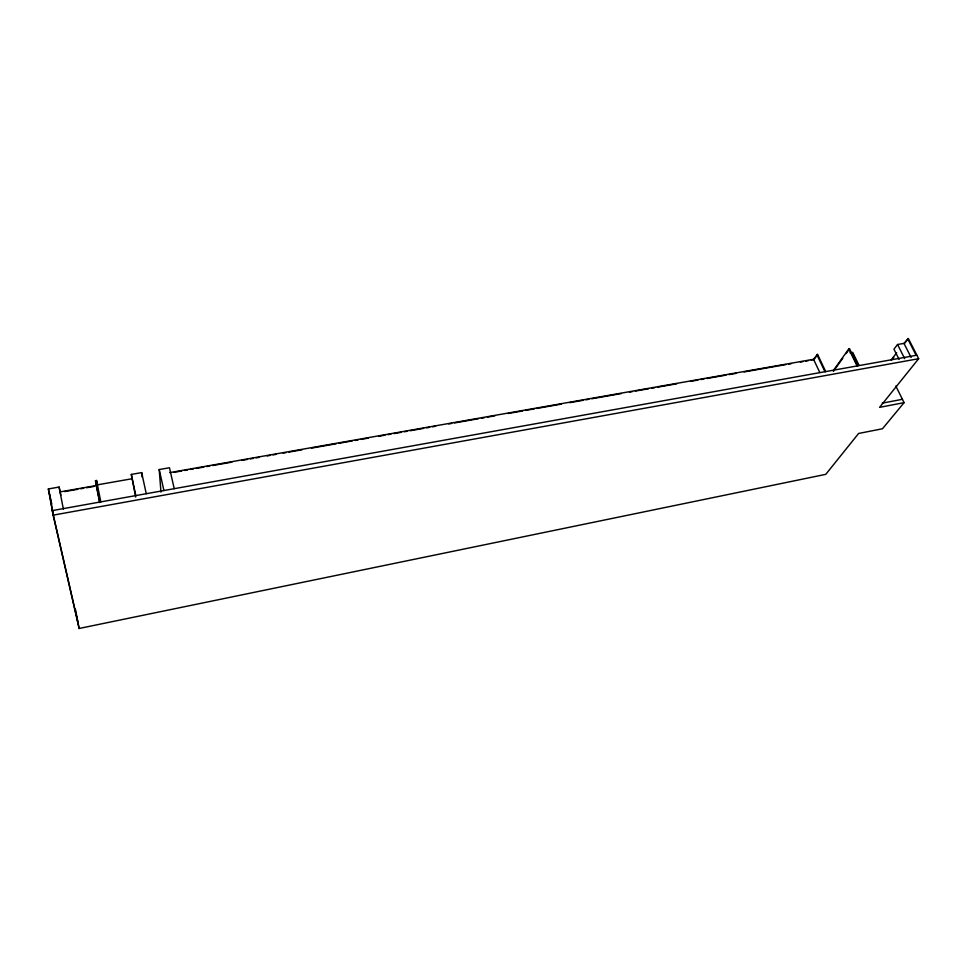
<?xml version="1.0" encoding="UTF-8"?>
<svg xmlns="http://www.w3.org/2000/svg" width="967" height="967" viewBox="0 0 967 967"><rect width="100%" height="100%" fill="white"/><g stroke="black" fill="none" stroke-linecap="round" stroke-linejoin="round"><path stroke-width="1.45" d="M169.781 472.597L813.549 359.289L817.55 354.393L825.709 371.582M817.55 354.393L813.972 359.639L811.253 360.111M833.264 370.639L848.796 348.93L849.534 348.809L857.814 365.816M833.421 371.304L842.753 358.261M846.125 353.559L849.534 348.809M895.829 386.051L904.085 402.647L879.583 407.349L918.65 358.709L908.339 338.523L903.964 343.382L897.545 344.506L893.943 349.196L899.092 359.422M891.199 359.893L896.687 352.798M891.949 359.7L893.774 357.343M904.701 343.225L907.433 339.695M904.085 402.647L882.472 428.756L858.599 433.47L825.782 474.338L79.125 628.477L53.137 515.157L48.35 488.939L59.108 487.054L60.135 491.889L96.277 485.531L99.674 502.55M882.255 403.154L902.429 399.311M916.861 355.203L52.303 510.6L78.387 624.501M53.137 515.157L918.65 358.709M96.277 485.531L95.491 480.696L96.543 480.502L100.822 501.885M135.682 497.05L131.307 474.422L141.678 472.609L146.247 493.714M160.945 492.082L159.217 469.551L169.467 467.75L174.217 488.686M97.244 484.866L131.802 478.786M850.078 352.858L852.725 352.399L859.059 365.405M64.632 491.599L77.795 489.278M80.72 488.758L83.645 488.25M86.571 487.731L93.884 486.449M174.241 472.295L181.639 470.989M184.6 470.47L187.55 469.95M190.511 469.43L193.473 468.91M196.422 468.391L203.819 467.085M206.781 466.565L209.73 466.046M212.692 465.526L231.911 462.141M241.774 460.401L247.504 459.385M250.38 458.89L253.245 458.382M256.11 457.875L258.975 457.367M267.17 455.928L270.059 455.421M272.96 454.913L275.861 454.393M283.101 453.124L285.99 452.616M288.891 452.109L301.934 449.812M311.483 448.132L336.25 443.768M339.163 443.249L352.278 440.94M355.191 440.432L358.104 439.912M361.017 439.405L368.306 438.124M379.028 436.226L384.975 435.186M387.948 434.654L390.922 434.135M393.895 433.615L401.329 432.297M404.303 431.778L407.276 431.258M410.25 430.726L423.631 428.369M426.604 427.849L429.59 427.329M432.563 426.798L435.537 426.278M448.797 423.945L451.649 423.437M454.502 422.942L471.654 419.92M472.537 419.763L478.484 418.711M481.457 418.191L484.443 417.671M487.416 417.14L494.85 415.834M508.026 413.513L522.651 410.939M525.577 410.419L534.364 408.872M536.661 408.473L561.211 404.146M569.66 402.659L582.944 400.326M585.893 399.806L588.843 399.286M591.792 398.767L621.298 393.569M629.505 392.118L632.454 391.599M635.404 391.079L648.676 388.746M651.625 388.226L654.574 387.707M657.524 387.187L676.707 383.814M690.583 381.361L697.956 380.067M700.918 379.548L703.867 379.028M706.817 378.508L726.012 375.123M728.973 374.604L736.346 373.31M744.094 371.944L776.38 366.251M777.855 365.997L786.014 364.559M788.746 364.075L791.465 363.604M800.362 362.033L803.081 361.549M805.801 361.078L808.521 360.594M907.626 338.643L916.148 355.336M903.964 343.382L911.119 357.452M897.545 344.506L904.677 358.612M848.796 348.93L857.076 365.949M816.801 354.526L824.96 371.727M813.549 359.289L819.774 372.464M48.35 488.939L51.783 504.012M159.217 469.551L163.906 490.547M131.307 474.422L135.803 495.587M60.244 492.372L60.848 495.225M95.491 480.696L99.758 502.066M59.108 487.054L63.351 509.089M75.45 609.367L79.125 628.477M49.45 493.774L53.39 515.326M96.543 480.502L97.014 483.415M141.678 472.609L142.125 477.045"/></g></svg>
